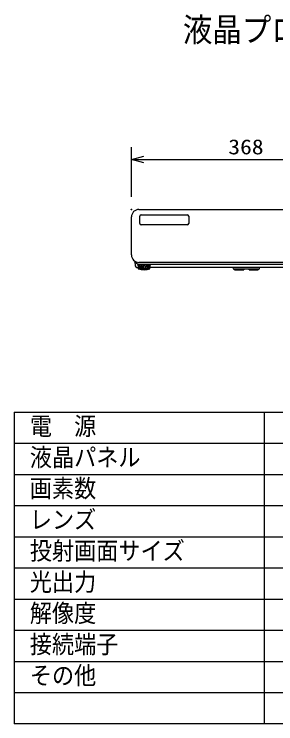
# Model space of a CAD drawing. Units: millimetres, scale not verified. Extents: x -63 to 63, y -57 to 57.
# Drawn here: x -62.5 to -20.6, y -56.5 to 57.3 of the extents above; entities that cross this region are included whole.
import ezdxf
from ezdxf.enums import TextEntityAlignment as Align

# ---------------------------------------------------------------- set-up
doc = ezdxf.new("R2010")
doc.units = ezdxf.units.MM
doc.header["$LTSCALE"] = 0.190236
doc.header["$PDMODE"] = 32
doc.header["$PDSIZE"] = 0.0951
for name, color, linetype in [('0-0_MOJI1', 2, 'Continuous'), ('0-2_WAKU', 1, 'Continuous'), ('0-3_GAIKEI', 1, 'Continuous'), ('0-4_KIJUN', 7, 'Continuous')]:
    doc.layers.add(name, color=color, linetype=linetype)
doc.styles.add('ＭＳ ゴシック', font='')
doc.styles.get('ＭＳ ゴシック').set_extended_font_data('MS Gothic')

# ---------------------------------------------------------------- blocks, each defined once
blk = doc.blocks.new('_OPEN30')
at = {"layer": '0-4_KIJUN'}
blk.add_line((0, 0), (-1, 0), dxfattribs=at)
blk.add_lwpolyline([(-1, 0.26795), (0, 0), (-1, -0.26795)], dxfattribs=at)

msp = doc.modelspace()

# ---------------------------------------------------------------- linework, layer by layer
at = {"layer": '0-2_WAKU', "color": 4}
for p, q in [((-62.5001, -6.5), (62.5001, -6.5)), ((-62.5001, -6.5), (-62.5001, -56.5001)), ((-22.5, -6.5), (-22.5, -56.5001)), ((62.5001, -56.5001), (-62.5001, -56.5001))]:
    msp.add_line(p, q, dxfattribs=at)
at = {"layer": '0-2_WAKU'}
for p, q in [((-62.5001, -11.5), (62.5001, -11.5)), ((-62.5001, -16.5), (62.5001, -16.5)), ((-62.5001, -21.5), (62.5001, -21.5)), ((-62.5001, -26.5), (62.5001, -26.5)), ((-62.5001, -31.5001), (62.5001, -31.5001)), ((-62.5001, -36.5001), (62.5001, -36.5001)), ((-62.5001, -41.5001), (62.5001, -41.5001)), ((-62.5001, -46.5001), (62.5001, -46.5001)), ((-62.5001, -51.5001), (62.5001, -51.5001))]:
    msp.add_line(p, q, dxfattribs=at)
at = {"layer": '0-3_GAIKEI', "color": 3}
for p, q in [((-43.7298, 28.0146), (-43.7298, 36.0146)), ((-41.7298, 34.0146), (-8.9297, 34.0146))]:
    msp.add_line(p, q, dxfattribs=at)
at = {"layer": '0-3_GAIKEI', "color": 7}
for p, q in [((-42.5298, 26.0041), (-8.1297, 26.0041)), ((-43.7298, 18.7041), (-43.7298, 24.8041)), ((-43.7296, 24.8241), (-43.7261, 24.8436)), ((-43.1676, 17.6877), (-43.2411, 17.6295)), ((-43.2023, 17.5913), (-43.1486, 16.9779)), ((-40.7542, 17.1541), (-42.6451, 17.1541)), ((-8.1297, 17.5041), (-42.5298, 17.5041)), ((-42.8498, 16.7041), (-42.6515, 16.7041)), ((-9.9117, 16.7041), (-40.748, 16.7041))]:
    msp.add_line(p, q, dxfattribs=at)
at = {"layer": '0-3_GAIKEI'}
for p, q in [((-42.156, 25.1603), (-34.8035, 25.1603)), ((-42.406, 23.7778), (-42.406, 24.9103)), ((-34.5535, 24.9103), (-34.5535, 23.7778)), ((-34.8035, 23.5279), (-42.156, 23.5279)), ((-42.5389, 17.2383), (-8.1206, 17.2383)), ((-42.6498, 16.9583), (-42.6114, 16.4882)), ((-40.7668, 16.4882), (-42.6325, 16.4882)), ((-42.5494, 16.9583), (-42.5111, 16.4882)), ((-42.4812, 16.9583), (-42.4518, 16.4882)), ((-42.2957, 16.9583), (-42.2664, 16.4882)), ((-42.1936, 16.9583), (-42.1777, 16.4882)), ((-41.9512, 16.9583), (-41.9354, 16.4882)), ((-41.8308, 16.9583), (-41.8308, 16.4882)), ((-41.5685, 16.9583), (-41.5685, 16.4882)), ((-41.4481, 16.9583), (-41.4639, 16.4882)), ((-41.2057, 16.9583), (-41.2216, 16.4882)), ((-41.1036, 16.9583), (-41.1329, 16.4882)), ((-40.9181, 16.9583), (-40.9475, 16.4882)), ((-40.8499, 16.9583), (-40.8882, 16.4882)), ((-40.7879, 16.4882), (-40.7495, 16.9583)), ((-27.3997, 16.5082), (-27.4522, 16.7041)), ((-27.2965, 16.4341), (-27.3031, 16.4341)), ((-27.2799, 16.4341), (-27.2965, 16.4341)), ((-23.3799, 16.4341), (-27.2799, 16.4341)), ((-27.2099, 16.3532), (-27.2099, 16.4341)), ((-27.2099, 16.3041), (-27.2099, 16.3532)), ((-27.2099, 16.3041), (-25.7599, 16.3041)), ((-24.8999, 16.3532), (-24.8999, 16.4341)), ((-24.8999, 16.3041), (-24.8999, 16.3532)), ((-24.8999, 16.3041), (-23.4499, 16.3041)), ((-23.3632, 16.4341), (-23.3799, 16.4341)), ((-23.3566, 16.4341), (-23.3632, 16.4341)), ((-23.2075, 16.7041), (-23.26, 16.5082))]:
    msp.add_line(p, q, dxfattribs=at)
for points in [[(-25.7599, 16.4341), (-25.7599, 16.3532), (-25.7599, 16.3041)], [(-23.4499, 16.4341), (-23.4499, 16.3532), (-23.4499, 16.3041)]]:
    msp.add_lwpolyline(points, dxfattribs=at)
at = {"layer": '0-3_GAIKEI', "color": 7}
for centre, radius, start, end in [((-42.5298, 24.8041), 1.2, 89.99998, 179.99996), ((-42.5298, 18.7041), 1.2, 180.00002, 270), ((-42.6433, 17.1025), 0.0516, 91.93829, 183.08507), ((-36.4985, 17.9429), 6.2534, 187.74929, 189.05854), ((-40.7559, 17.1025), 0.0516, 356.91493, 88.06171), ((-46.9008, 17.9429), 6.2534, 350.94146, 352.25071), ((-42.8498, 17.0041), 0.3, 184.99999, 270), ((15636.0552, 1400.1102), 15739.6207, 185.04149, 185.04321), ((-41.6997, 18.7621), 2.458, 247.69633, 292.30367), ((-15719.4545, 1400.1102), 15739.6207, 354.95679, 354.95851)]:
    msp.add_arc(centre, radius, start, end, dxfattribs=at)
at = {"layer": '0-3_GAIKEI'}
for centre, radius, start, end in [((-42.156, 24.9103), 0.25, 90.02102, 179.97893), ((-34.8048, 24.909), 0.25, 0.02106, 89.97889), ((-42.1547, 23.7791), 0.25, 180.02106, 269.97891), ((-34.8048, 23.7791), 0.25, 270.02104, 359.97895), ((-42.2296, 18.6191), 1.415, 224.37355, 257.37676), ((-42.3495, 16.9578), 0.1316, 136.62016, 179.78105), ((-42.3938, 17.0097), 0.0642, 41.6659, 143.14568), ((-42.445, 16.9391), 0.1506, 7.33825, 48.80588), ((-42.0724, 16.9525), 0.1213, 2.75448, 177.23182), ((-41.6997, 16.9416), 0.1323, 7.26601, 172.74665), ((-41.3269, 16.9525), 0.1213, 2.76818, 177.24552), ((-40.9542, 16.9391), 0.1506, 131.19412, 172.66175), ((-41.0055, 17.0097), 0.0642, 36.85432, 138.3341), ((-41.0497, 16.9578), 0.1316, 0.21895, 43.37984), ((-27.3031, 16.5341), 0.1, 194.99999, 270), ((-23.3566, 16.5341), 0.1, 270, 345.00001)]:
    msp.add_arc(centre, radius, start, end, dxfattribs=at)
for centre, major_axis in [((-40.7997, 16.9583), (0.0171, 0.1157)), ((-42.5996, 16.9583), (-0.0171, 0.1157))]:
    msp.add_ellipse(centre, major_axis=major_axis, ratio=0.425362, start_param=4.64935151, end_param=7.79094416, dxfattribs=at)
at = {"layer": '0-4_KIJUN'}
msp.add_point((-43.7298, 26.0146), dxfattribs=at)

# ---------------------------------------------------------------- block references
at = {"layer": '0-3_GAIKEI', "xscale": 2, "yscale": 2, "rotation": 180}
msp.add_blockref('_OPEN30', (-43.7298, 34.0146), dxfattribs=at)

# ---------------------------------------------------------------- texts
at = {"layer": '0-0_MOJI1', "style": 'ＭＳ ゴシック', "width": 0.9}
for s, height, p in [('液晶プロジェクター', 3.848, (-35.5001, 51.7599)), ('電\u3000源', 2.887, (-60.0001, -11.0551)), ('液晶パネル', 2.887, (-60.0001, -16.0551)), ('画素数', 2.887, (-60.0001, -21.0552)), ('レンズ', 2.887, (-60.0001, -26.0552)), ('投射画面サイズ', 2.887, (-60.0001, -31.0552)), ('光出力', 2.887, (-60.0001, -36.0552)), ('解像度', 2.887, (-60.0001, -41.0552)), ('接続端子', 2.887, (-60.0001, -46.0552)), ('その他', 2.887, (-60.0001, -51.0552))]:
    msp.add_text(s, height=height, dxfattribs=at).set_placement(p, align=Align.BOTTOM_LEFT)
at = {"layer": '0-3_GAIKEI', "color": 3, "style": 'ＭＳ ゴシック', "width": 1.15}
msp.add_text('368', height=2.406, dxfattribs=at).set_placement((-28.2169, 34.1242), align=Align.BOTTOM_LEFT)

doc.saveas('drawing.dxf')
